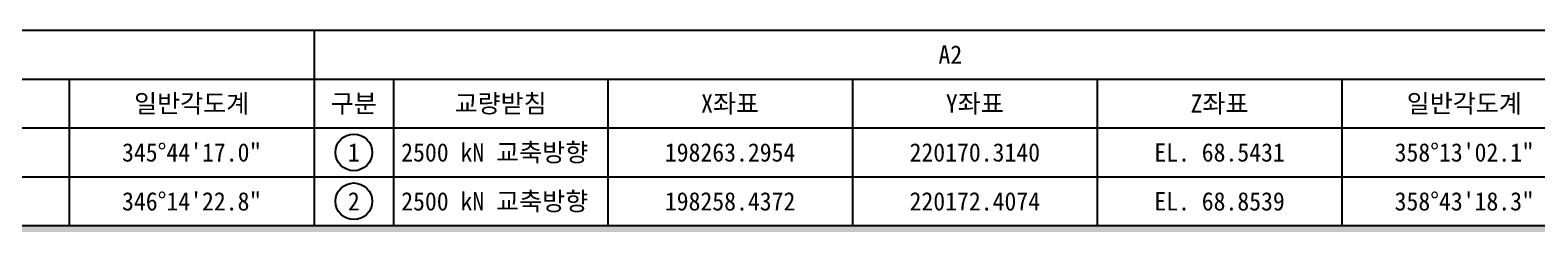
# Model space of a CAD drawing. Header units: feet. Extents: x 0 to 168200, y 0 to 118800.
# Drawn here: x 93554 to 142808, y 49084 to 55684 of the extents above; entities that cross this region are included whole.
import ezdxf
from ezdxf.enums import TextEntityAlignment as Align

# ---------------------------------------------------------------- set-up
doc = ezdxf.new("R2010")
doc.units = ezdxf.units.FT
doc.header["$LTSCALE"] = 1100
doc.header["$MEASUREMENT"] = 0
for name, color, linetype in [('CS-TABL-LIN1', 4, 'CONTINUOUS'), ('CS-TABL-LIN2', 1, 'CONTINUOUS'), ('CS-TABL-TEX1', 6, 'CONTINUOUS'), ('CS-TABL-TEX2', 3, 'CONTINUOUS')]:
    doc.layers.add(name, color=color, linetype=linetype)
doc.styles.add('A_STANDARD', font='')
doc.styles.get('A_STANDARD').set_extended_font_data('DotumChe')

msp = doc.modelspace()

# ---------------------------------------------------------------- linework, layer by layer
at = {"layer": 'CS-TABL-LIN1'}
for p, q in [((102835, 55684), (102835, 49284)), ((19635, 54084), (144435, 54084))]:
    msp.add_line(p, q, dxfattribs=at)
msp.add_lwpolyline([(19635, 55684), (144435, 55684), (144435, 49284), (19635, 49284)], close=True, dxfattribs=at)
msp.add_solid([(19835, 49284), (144635, 49284), (19835, 49084), (144635, 49084)], dxfattribs=at)
at = {"layer": 'CS-TABL-LIN2'}
for p, q in [((94835, 55684), (94835, 55684)), ((105435, 55684), (105435, 55684)), ((112435, 55684), (112435, 55684)), ((120435, 55684), (120435, 55684)), ((128435, 55684), (128435, 55684)), ((136435, 55684), (136435, 55684)), ((94835, 54084), (94835, 49284)), ((105435, 54084), (105435, 49284)), ((112435, 54084), (112435, 49284)), ((120435, 54084), (120435, 49284)), ((128435, 54084), (128435, 49284)), ((136435, 54084), (136435, 49284)), ((19635, 52484), (144435, 52484)), ((19635, 50884), (144435, 50884))]:
    msp.add_line(p, q, dxfattribs=at)
for centre in [(104135, 51684), (104135, 50084)]:
    msp.add_circle(centre, 600, dxfattribs=at)

# ---------------------------------------------------------------- texts
at = {"layer": 'CS-TABL-TEX1', "style": 'A_STANDARD'}
msp.add_text('A2', height=600, dxfattribs=at).set_placement((123635, 54884), align=Align.MIDDLE_CENTER)
at = {"layer": 'CS-TABL-TEX2', "style": 'A_STANDARD'}
for s, p in [('일반각도계', (98835, 53284)), ('구분', (104135, 53284)), ('교량받침', (108935, 53284)), ('X좌표', (116435, 53284)), ('Y좌표', (124435, 53284)), ('Z좌표', (132435, 53284)), ('일반각도계', (140435, 53284)), ('345°44\'17.0"', (98835, 51684)), ('1', (104135, 51684)), ('2500 kN 교축방향 ', (108935, 51684)), ('198263.2954', (116435, 51684)), ('220170.3140', (124435, 51684)), ('EL. 68.5431', (132435, 51684)), ('358°13\'02.1"', (140435, 51684)), ('346°14\'22.8"', (98835, 50084)), ('2', (104135, 50084)), ('2500 kN 교축방향 ', (108935, 50084)), ('198258.4372', (116435, 50084)), ('220172.4074', (124435, 50084)), ('EL. 68.8539', (132435, 50084)), ('358°43\'18.3"', (140435, 50084))]:
    msp.add_text(s, height=600, dxfattribs=at).set_placement(p, align=Align.MIDDLE_CENTER)

doc.saveas('drawing.dxf')
